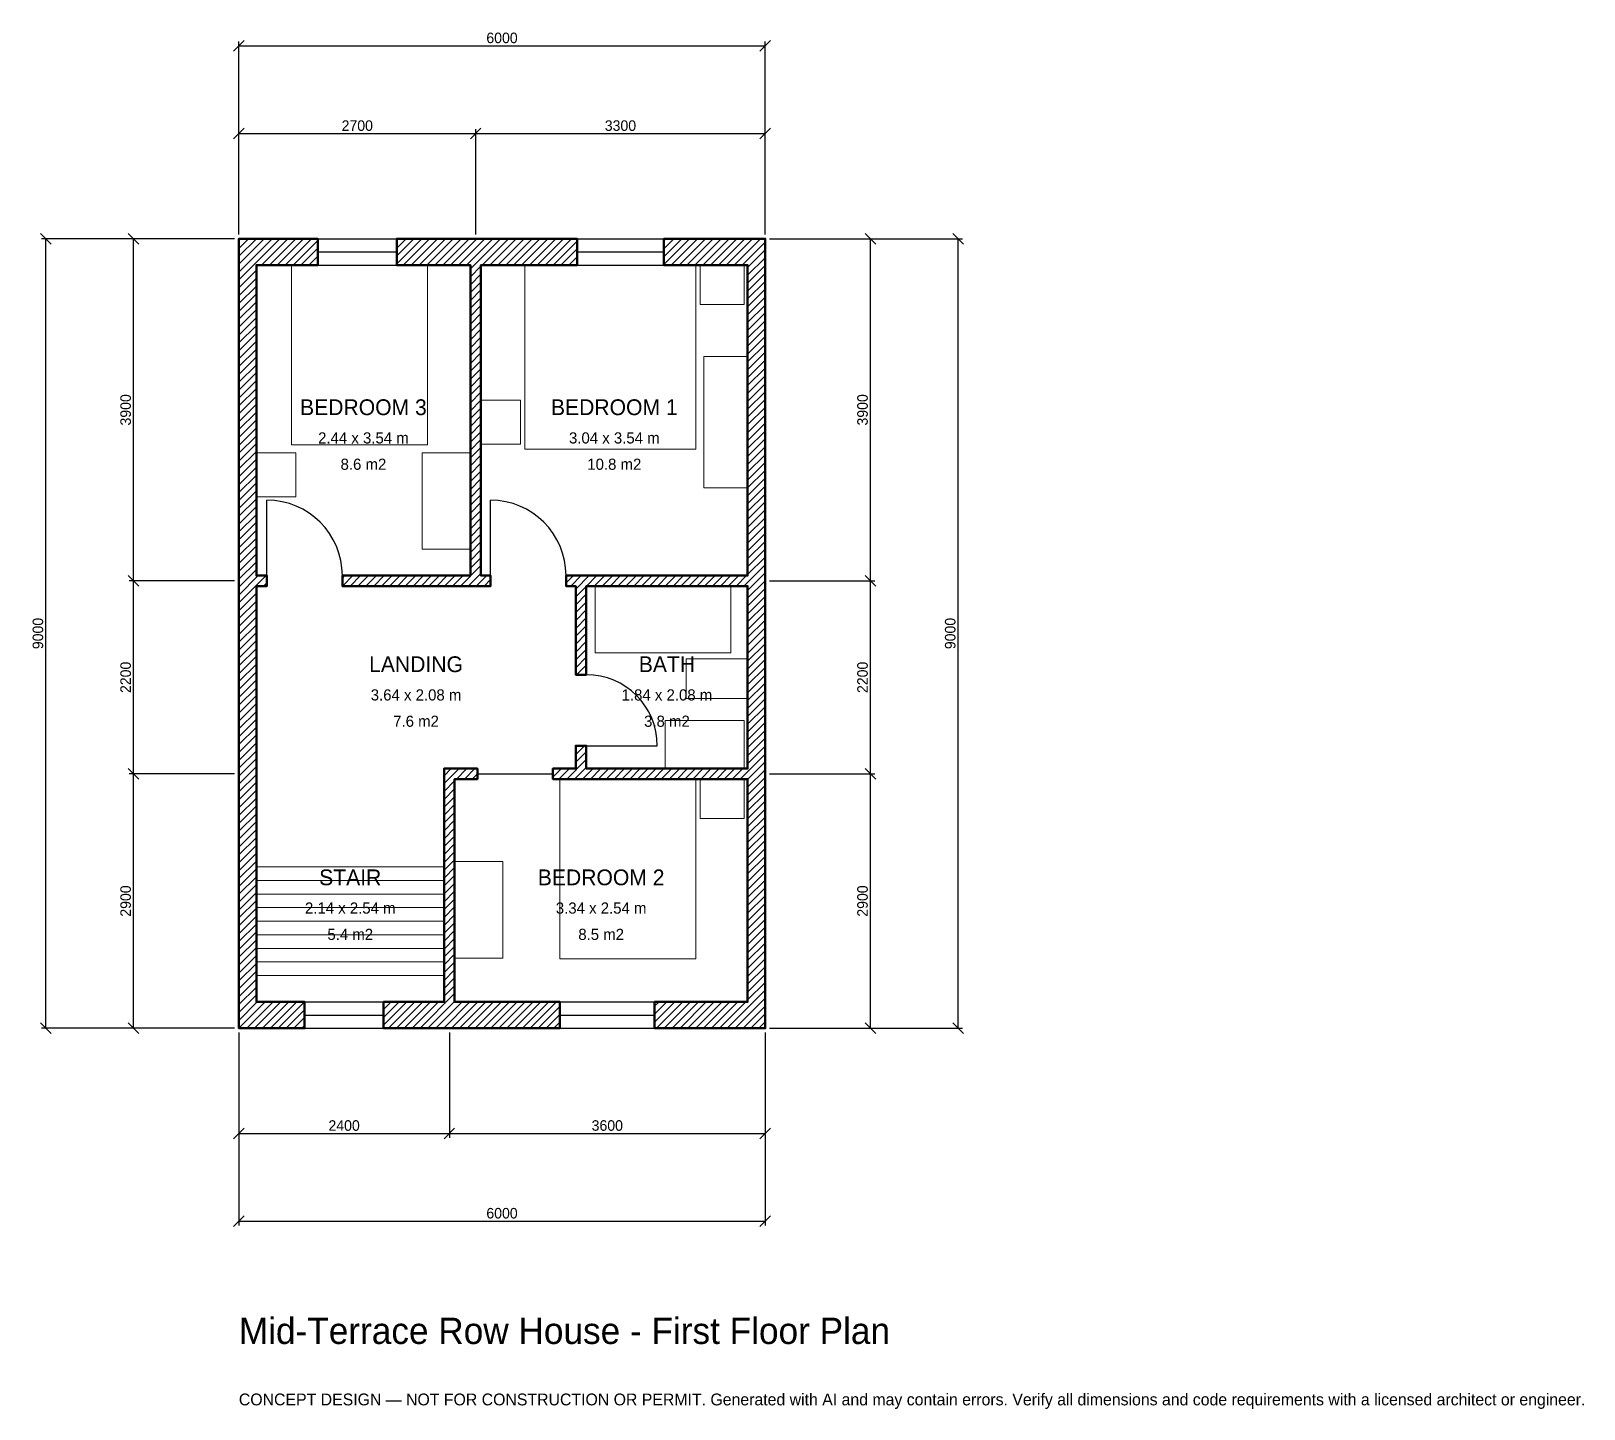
# Model space of a CAD drawing. Header units: millimetres. Extents: x -2369 to 15333, y -4341 to 11369.
import ezdxf
from ezdxf.enums import TextEntityAlignment as Align

# ---------------------------------------------------------------- set-up
doc = ezdxf.new("R2010")
doc.units = ezdxf.units.MM
for name, color, linetype, lineweight in [('A-ANNO-DIMS', 1, 'Continuous', 13), ('A-ANNO-TEXT', 7, 'Continuous', 18), ('A-AREA-IDEN', 7, 'Continuous', 18), ('A-DOOR', 2, 'Continuous', 25), ('A-FLOR-FIXT', 9, 'Continuous', 13), ('A-FLOR-STRS', 3, 'Continuous', 18), ('A-FURN', 9, 'Continuous', 13), ('A-GLAZ', 4, 'Continuous', 25), ('A-WALL', 7, 'Continuous', 50), ('A-WALL-PATT', 8, 'Continuous', 13)]:
    doc.layers.add(name, color=color, linetype=linetype, lineweight=lineweight)
doc.dimstyles.new('PLAN', dxfattribs={"dimtxt": 120, "dimasz": 80, "dimexe": 50, "dimexo": 50, "dimgap": 30, "dimtad": 1, "dimdec": 0, "dimtsz": 60, "dimcen": 2.5, "dimclrd": 1, "dimclre": 1, "dimazin": 3, "dimtfac": 1, "dimtmove": 0, "dimatfit": 3})

msp = doc.modelspace()

# ---------------------------------------------------------------- hatches: boundary and pattern name
at = {"layer": 'A-WALL-PATT'}
h = msp.add_hatch(dxfattribs=at)
h.set_pattern_fill('ANSI31', color=8, scale=20)
h.paths.add_polyline_path([(2250, 0), (1650, 0), (1650, 300), (2250, 300), (2340, 300), (2340, 2840), (2340, 2960), (2460, 2960), (2720, 2960), (2720, 2840), (2460, 2840), (2460, 300), (2550, 300), (3660, 300), (3660, 0), (2550, 0), (2460, 0), (2460, -0.001), (2340, -0.001), (2340, 0), (2250, 0)])
h.paths.add_polyline_path([(200, 0), (200, -0.001), (0, -0.001), (0, 0), (-0.001, 0), (-0.001, 300), (0, 300), (0, 2800), (0, 3000), (0, 5000), (0, 5040), (-0.001, 5040), (-0.001, 5160), (0, 5160), (0, 5200), (0, 8700), (-0.001, 8700), (-0.001, 9000), (0, 9000), (0, 9000.001), (200, 9000.001), (200, 9000), (900, 9000), (900, 8700), (200, 8700), (200, 5200), (200, 5160), (320, 5160), (320, 5040), (200, 5040), (200, 5000), (200, 3000), (200, 2800), (200, 300), (750, 300), (750, 0), (200, 0)])
h.paths.add_polyline_path([(2550, 9000), (2640, 9000), (2640, 9000.001), (2760, 9000.001), (2760, 9000), (2850, 9000), (3855, 9000), (3855, 8700), (2850, 8700), (2760, 8700), (2760, 5160), (2870, 5160), (2870, 5040), (2760, 5040), (2640, 5040), (1180, 5040), (1180, 5160), (2640, 5160), (2640, 8700), (2550, 8700), (1800, 8700), (1800, 9000), (2550, 9000)])
h.paths.add_polyline_path([(5800, 9000), (5800, 9000.001), (6000, 9000.001), (6000, 9000), (6000.001, 9000), (6000.001, 8700), (6000, 8700), (6000, 5200), (6000, 5160), (6000.001, 5160), (6000.001, 5040), (6000, 5040), (6000, 5000), (6000, 3000), (6000, 2960), (6000.001, 2960), (6000.001, 2840), (6000, 2840), (6000, 2800), (6000, 300), (6000.001, 300), (6000.001, 0), (6000, 0), (6000, -0.001), (5800, -0.001), (5800, 0), (4740, 0), (4740, 300), (5800, 300), (5800, 2800), (5800, 2840), (3960, 2840), (3840, 2840), (3580, 2840), (3580, 2960), (3840, 2960), (3840, 3220), (3960, 3220), (3960, 2960), (5800, 2960), (5800, 3000), (5800, 5000), (5800, 5040), (3960, 5040), (3960, 4030), (3840, 4030), (3840, 5040), (3730, 5040), (3730, 5160), (3840, 5160), (3960, 5160), (5800, 5160), (5800, 5200), (5800, 8700), (4845, 8700), (4845, 9000), (5800, 9000)])

# ---------------------------------------------------------------- linework, layer by layer
at = {"layer": 'A-DOOR'}
for p, q in [((320, 5160), (320, 6020)), ((2870, 5160), (2870, 6020)), ((3960, 3220), (4770, 3220)), ((2720, 2900), (3580, 2900))]:
    msp.add_line(p, q, dxfattribs=at)
for centre, radius in [((320, 5160), 860), ((2870, 5160), 860), ((3960, 3220), 810)]:
    msp.add_arc(centre, radius, 0, 90, dxfattribs=at)
at = {"layer": 'A-FLOR-FIXT'}
for points in [[(4060, 4280), (5610, 4280), (5610, 5040), (4060, 5040)], [(5100, 3760), (5800, 3760), (5800, 4210), (5100, 4210)], [(4860, 2960), (5760, 2960), (5760, 3510), (4860, 3510)]]:
    msp.add_lwpolyline(points, close=True, dxfattribs=at)
at = {"layer": 'A-FLOR-STRS'}
for p, q in [((200, 1840), (2340, 1840)), ((200, 1685), (2340, 1685)), ((200, 1530), (2340, 1530)), ((200, 1375), (2340, 1375)), ((200, 1220), (2340, 1220)), ((200, 1065), (2340, 1065)), ((200, 910), (2340, 910)), ((200, 755), (2340, 755)), ((200, 600), (2340, 600))]:
    msp.add_line(p, q, dxfattribs=at)
at = {"layer": 'A-FURN'}
for points in [[(600, 6650), (2150, 6650), (2150, 8700), (600, 8700)], [(3260, 6600), (5210, 6600), (5210, 8700), (3260, 8700)], [(5260, 8250), (5760, 8250), (5760, 8700), (5260, 8700)], [(5300, 6160), (5800, 6160), (5800, 7660), (5300, 7660)], [(2760, 6660), (3210, 6660), (3210, 7160), (2760, 7160)], [(200, 6060), (650, 6060), (650, 6560), (200, 6560)], [(2090, 5460), (2640, 5460), (2640, 6560), (2090, 6560)], [(3660, 790), (5210, 790), (5210, 2840), (3660, 2840)], [(5260, 2390), (5760, 2390), (5760, 2840), (5260, 2840)], [(2460, 800), (3010, 800), (3010, 1900), (2460, 1900)]]:
    msp.add_lwpolyline(points, close=True, dxfattribs=at)
at = {"layer": 'A-GLAZ'}
for p, q in [((900, 9000), (1800, 9000)), ((3855, 9000), (4845, 9000)), ((900, 8850), (1800, 8850)), ((900, 8700), (1800, 8700)), ((3855, 8850), (4845, 8850)), ((3855, 8700), (4845, 8700)), ((750, 300), (1650, 300)), ((3660, 300), (4740, 300)), ((750, 150), (1650, 150)), ((750, 0), (1650, 0)), ((3660, 150), (4740, 150)), ((3660, 0), (4740, 0))]:
    msp.add_line(p, q, dxfattribs=at)
at = {"layer": 'A-WALL'}
for points in [[(200, 0), (200, -0.001), (0, -0.001), (0, 0), (-0.001, 0), (-0.001, 300), (0, 300), (0, 2800), (0, 3000), (0, 5000), (0, 5040), (-0.001, 5040), (-0.001, 5160), (0, 5160), (0, 5200), (0, 8700), (-0.001, 8700), (-0.001, 9000), (0, 9000), (0, 9000.001), (200, 9000.001), (200, 9000), (900, 9000), (900, 8700), (200, 8700), (200, 5200), (200, 5160), (320, 5160), (320, 5040), (200, 5040), (200, 5000), (200, 3000), (200, 2800), (200, 300), (750, 300), (750, 0), (200, 0)], [(2550, 9000), (2640, 9000), (2640, 9000.001), (2760, 9000.001), (2760, 9000), (2850, 9000), (3855, 9000), (3855, 8700), (2850, 8700), (2760, 8700), (2760, 5160), (2870, 5160), (2870, 5040), (2760, 5040), (2640, 5040), (1180, 5040), (1180, 5160), (2640, 5160), (2640, 8700), (2550, 8700), (1800, 8700), (1800, 9000), (2550, 9000)], [(5800, 9000), (5800, 9000.001), (6000, 9000.001), (6000, 9000), (6000.001, 9000), (6000.001, 8700), (6000, 8700), (6000, 5200), (6000, 5160), (6000.001, 5160), (6000.001, 5040), (6000, 5040), (6000, 5000), (6000, 3000), (6000, 2960), (6000.001, 2960), (6000.001, 2840), (6000, 2840), (6000, 2800), (6000, 300), (6000.001, 300), (6000.001, 0), (6000, 0), (6000, -0.001), (5800, -0.001), (5800, 0), (4740, 0), (4740, 300), (5800, 300), (5800, 2800), (5800, 2840), (3960, 2840), (3840, 2840), (3580, 2840), (3580, 2960), (3840, 2960), (3840, 3220), (3960, 3220), (3960, 2960), (5800, 2960), (5800, 3000), (5800, 5000), (5800, 5040), (3960, 5040), (3960, 4030), (3840, 4030), (3840, 5040), (3730, 5040), (3730, 5160), (3840, 5160), (3960, 5160), (5800, 5160), (5800, 5200), (5800, 8700), (4845, 8700), (4845, 9000), (5800, 9000)], [(2250, 0), (1650, 0), (1650, 300), (2250, 300), (2340, 300), (2340, 2840), (2340, 2960), (2460, 2960), (2720, 2960), (2720, 2840), (2460, 2840), (2460, 300), (2550, 300), (3660, 300), (3660, 0), (2550, 0), (2460, 0), (2460, -0.001), (2340, -0.001), (2340, 0), (2250, 0)]]:
    msp.add_lwpolyline(points, close=True, dxfattribs=at)

# ---------------------------------------------------------------- texts
at = {"layer": 'A-ANNO-TEXT'}
for s, height, p in [('Mid-Terrace Row House - First Floor Plan', 300, (0, -3600)), ('CONCEPT DESIGN — NOT FOR CONSTRUCTION OR PERMIT. Generated with AI and may contain errors. Verify all dimensions and code requirements with a licensed architect or engineer.', 135, (0, -4300))]:
    msp.add_text(s, height=height, dxfattribs=at).set_placement(p)
at = {"layer": 'A-AREA-IDEN'}
for s, height, p in [('BEDROOM 3', 180, (1420, 7080)), ('BEDROOM 1', 180, (4280, 7080)), ('2.44 x 3.54 m', 127.5, (1420, 6730)), ('3.04 x 3.54 m', 127.5, (4280, 6730)), ('8.6 m2', 127.5, (1420, 6430)), ('10.8 m2', 127.5, (4280, 6430)), ('LANDING', 180, (2020, 4150)), ('BATH', 180, (4880, 4150)), ('3.64 x 2.08 m', 127.5, (2020, 3800)), ('1.84 x 2.08 m', 127.5, (4880, 3800)), ('7.6 m2', 127.5, (2020, 3500)), ('3.8 m2', 127.5, (4880, 3500)), ('STAIR', 180, (1270, 1720)), ('BEDROOM 2', 180, (4130, 1720)), ('2.14 x 2.54 m', 127.5, (1270, 1370)), ('3.34 x 2.54 m', 127.5, (4130, 1370)), ('5.4 m2', 127.5, (1270, 1070)), ('8.5 m2', 127.5, (4130, 1070))]:
    msp.add_text(s, height=height, dxfattribs=at).set_placement(p, align=Align.MIDDLE_CENTER)

# ---------------------------------------------------------------- dimensions: what is measured, and where the dimension line sits
at = {"layer": 'A-ANNO-DIMS'}
for base, p1, p2, text in [((0, 11200), (0, 9000), (6000, 9000), '6000'), ((0, 10200), (0, 9000), (2700, 9000), '2700'), ((2700, 10200), (2700, 9000), (6000, 9000), '3300'), ((0, -1200), (0, 0), (2400, 0), '2400'), ((0, -2200), (0, 0), (6000, 0), '6000'), ((2400, -1200), (2400, 0), (6000, 0), '3600')]:
    msp.add_linear_dim(base=base, p1=p1, p2=p2, text=text, dimstyle='PLAN', dxfattribs=at).render()
for base, p1, p2, text in [((-2200, 0), (0, 0), (0, 9000), '9000'), ((-1200, 5100), (0, 5100), (0, 9000), '3900'), ((7200, 5100), (6000, 5100), (6000, 9000), '3900'), ((8200, 0), (6000, 0), (6000, 9000), '9000'), ((-1200, 2900), (0, 2900), (0, 5100), '2200'), ((7200, 2900), (6000, 2900), (6000, 5100), '2200'), ((-1200, 0), (0, 0), (0, 2900), '2900'), ((7200, 0), (6000, 0), (6000, 2900), '2900')]:
    msp.add_linear_dim(base=base, p1=p1, p2=p2, angle=90, text=text, dimstyle='PLAN', dxfattribs=at).render()

doc.saveas('drawing.dxf')
